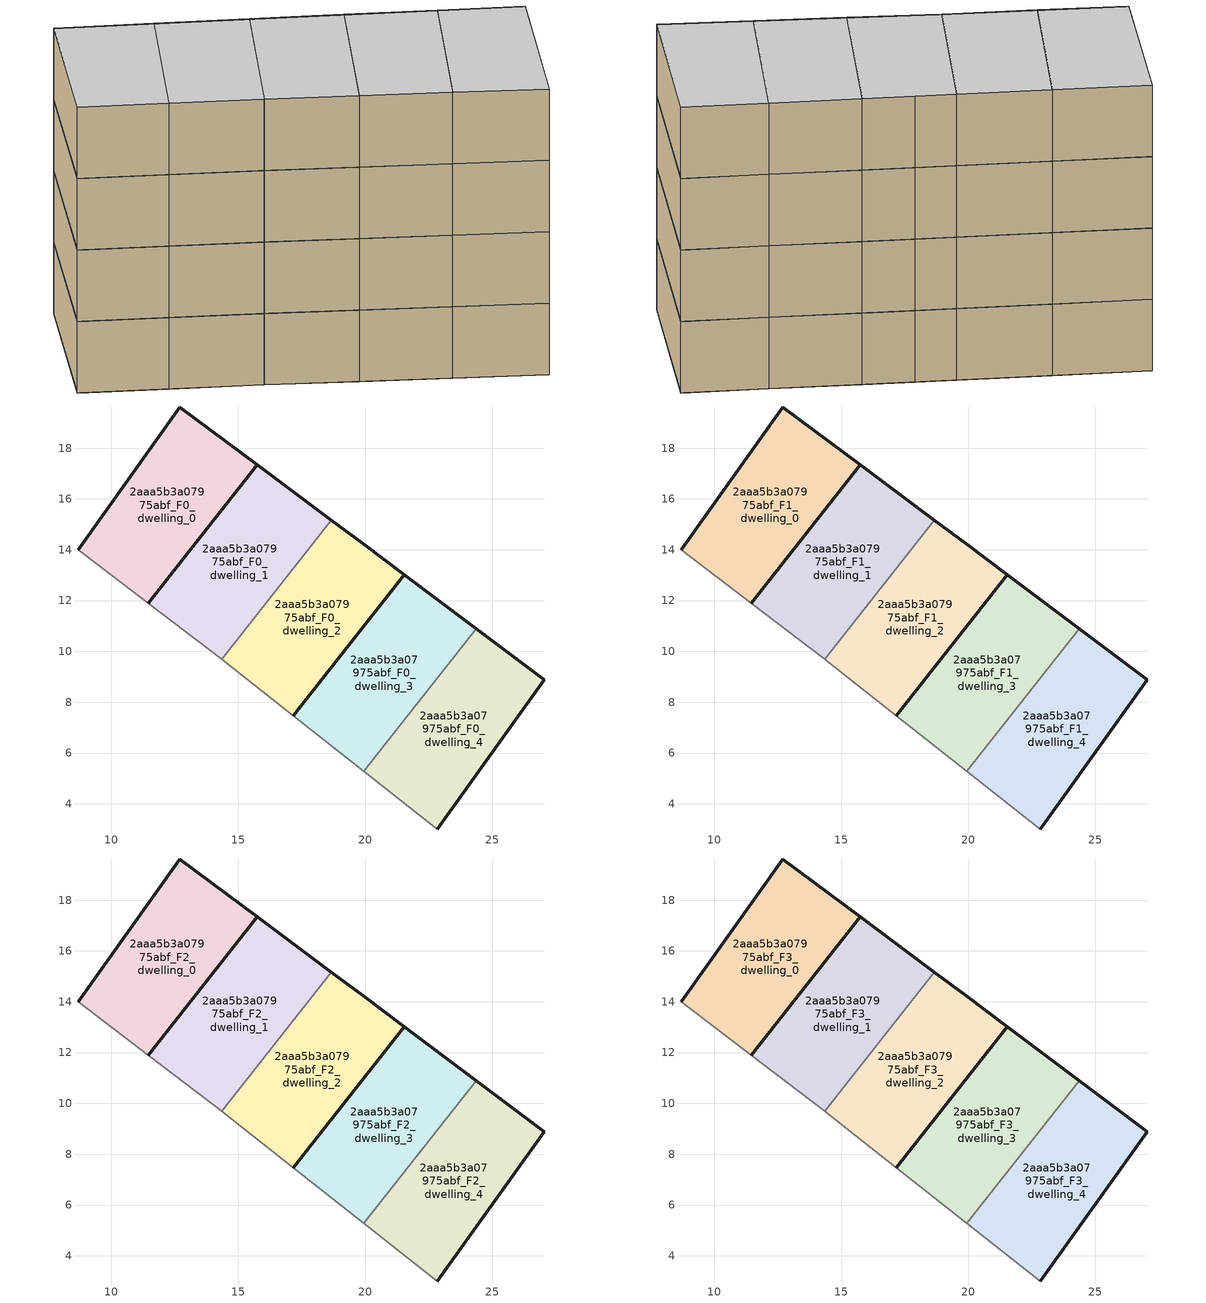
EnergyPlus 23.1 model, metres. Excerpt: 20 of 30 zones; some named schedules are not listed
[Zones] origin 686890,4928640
2aaa5b3a07975abf_F0_dwelling_0
 floor ground (EU_floor_Construction): 11.47,11.9 15.76,17.34 12.71,19.62 8.71,14 z0
 wall outside (EU_wall_Construction): 8.71,14 12.71,19.62 15.76,17.34 11.47,11.9 z0:3
 wall adiabatic (EU_wall_Construction): 11.47,11.9 8.71,14 z0:3
2aaa5b3a07975abf_F0_dwelling_1
 floor ground (EU_floor_Construction): 14.35,9.7 18.66,15.17 15.76,17.34 11.47,11.9 14.34,9.71 z0
 wall outside (EU_wall_Construction): 11.47,11.9 15.76,17.34 18.66,15.17 z0:3
 wall adiabatic (EU_wall_Construction): 14.35,9.7 14.34,9.71 11.47,11.9 z0:3
 wall to 2aaa5b3a07975abf_F0_dwelling_2 (EU_wall_Construction): 18.66,15.17 14.35,9.7 z0:3
2aaa5b3a07975abf_F0_dwelling_2
 floor ground (EU_floor_Construction): 17.17,7.48 21.53,13.02 19.92,14.23 18.66,15.17 14.35,9.7 z0
 wall outside (EU_wall_Construction): 18.66,15.17 19.92,14.23 21.53,13.02 17.17,7.48 z0:3
 wall adiabatic (EU_wall_Construction): 17.17,7.48 14.35,9.7 z0:3
2aaa5b3a07975abf_F0_dwelling_3
 floor ground (EU_floor_Construction): 19.95,5.28 24.37,10.89 21.53,13.02 17.17,7.48 z0
 wall outside (EU_wall_Construction): 17.17,7.48 21.53,13.02 24.37,10.89 z0:3
 wall adiabatic (EU_wall_Construction): 19.95,5.28 17.17,7.48 z0:3
 wall to 2aaa5b3a07975abf_F0_dwelling_4 (EU_wall_Construction): 24.37,10.89 19.95,5.28 z0:3
2aaa5b3a07975abf_F0_dwelling_4
 floor ground (EU_floor_Construction): 22.83,3.01 27.05,8.89 24.37,10.89 19.95,5.28 z0
 wall outside (EU_wall_Construction): 24.37,10.89 27.05,8.89 22.83,3.01 z0:3
 wall adiabatic (EU_wall_Construction): 22.83,3.01 19.95,5.28 z0:3
2aaa5b3a07975abf_F1_dwelling_0
 floor to 2aaa5b3a07975abf_F0_dwelling_0 (EU_floor_Construction): 11.47,11.9 15.76,17.34 12.71,19.62 8.71,14 z3
 wall outside (EU_wall_Construction): 8.71,14 12.71,19.62 15.76,17.34 11.47,11.9 z3:6
 wall adiabatic (EU_wall_Construction): 11.47,11.9 8.71,14 z3:6
2aaa5b3a07975abf_F1_dwelling_1
 floor to 2aaa5b3a07975abf_F0_dwelling_1 (EU_floor_Construction): 14.35,9.7 18.66,15.17 15.76,17.34 11.47,11.9 14.34,9.71 z3
 wall outside (EU_wall_Construction): 11.47,11.9 15.76,17.34 18.66,15.17 z3:6
 wall adiabatic (EU_wall_Construction): 14.35,9.7 14.34,9.71 11.47,11.9 z3:6
 wall to 2aaa5b3a07975abf_F1_dwelling_2 (EU_wall_Construction): 18.66,15.17 14.35,9.7 z3:6
2aaa5b3a07975abf_F1_dwelling_2
 floor to 2aaa5b3a07975abf_F0_dwelling_2 (EU_floor_Construction): 17.17,7.48 21.53,13.02 19.92,14.23 18.66,15.17 14.35,9.7 z3
 wall outside (EU_wall_Construction): 18.66,15.17 19.92,14.23 21.53,13.02 17.17,7.48 z3:6
 wall adiabatic (EU_wall_Construction): 17.17,7.48 14.35,9.7 z3:6
2aaa5b3a07975abf_F1_dwelling_3
 floor to 2aaa5b3a07975abf_F0_dwelling_3 (EU_floor_Construction): 19.95,5.28 24.37,10.89 21.53,13.02 17.17,7.48 z3
 wall outside (EU_wall_Construction): 17.17,7.48 21.53,13.02 24.37,10.89 z3:6
 wall adiabatic (EU_wall_Construction): 19.95,5.28 17.17,7.48 z3:6
 wall to 2aaa5b3a07975abf_F1_dwelling_4 (EU_wall_Construction): 24.37,10.89 19.95,5.28 z3:6
2aaa5b3a07975abf_F1_dwelling_4
 floor to 2aaa5b3a07975abf_F0_dwelling_4 (EU_floor_Construction): 22.83,3.01 27.05,8.89 24.37,10.89 19.95,5.28 z3
 wall outside (EU_wall_Construction): 24.37,10.89 27.05,8.89 22.83,3.01 z3:6
 wall adiabatic (EU_wall_Construction): 22.83,3.01 19.95,5.28 z3:6
2aaa5b3a07975abf_F2_dwelling_0
 floor to 2aaa5b3a07975abf_F1_dwelling_0 (EU_floor_Construction): 11.47,11.9 15.76,17.34 12.71,19.62 8.71,14 z6
 wall outside (EU_wall_Construction): 8.71,14 12.71,19.62 15.76,17.34 11.47,11.9 z6:9
 wall adiabatic (EU_wall_Construction): 11.47,11.9 8.71,14 z6:9
2aaa5b3a07975abf_F2_dwelling_1
 floor to 2aaa5b3a07975abf_F1_dwelling_1 (EU_floor_Construction): 14.35,9.7 18.66,15.17 15.76,17.34 11.47,11.9 14.34,9.71 z6
 wall outside (EU_wall_Construction): 11.47,11.9 15.76,17.34 18.66,15.17 z6:9
 wall adiabatic (EU_wall_Construction): 14.35,9.7 14.34,9.71 11.47,11.9 z6:9
 wall to 2aaa5b3a07975abf_F2_dwelling_2 (EU_wall_Construction): 18.66,15.17 14.35,9.7 z6:9
2aaa5b3a07975abf_F2_dwelling_2
 floor to 2aaa5b3a07975abf_F1_dwelling_2 (EU_floor_Construction): 17.17,7.48 21.53,13.02 19.92,14.23 18.66,15.17 14.35,9.7 z6
 wall outside (EU_wall_Construction): 18.66,15.17 19.92,14.23 21.53,13.02 17.17,7.48 z6:9
 wall adiabatic (EU_wall_Construction): 17.17,7.48 14.35,9.7 z6:9
2aaa5b3a07975abf_F2_dwelling_3
 floor to 2aaa5b3a07975abf_F1_dwelling_3 (EU_floor_Construction): 19.95,5.28 24.37,10.89 21.53,13.02 17.17,7.48 z6
 wall outside (EU_wall_Construction): 17.17,7.48 21.53,13.02 24.37,10.89 z6:9
 wall adiabatic (EU_wall_Construction): 19.95,5.28 17.17,7.48 z6:9
 wall to 2aaa5b3a07975abf_F2_dwelling_4 (EU_wall_Construction): 24.37,10.89 19.95,5.28 z6:9
2aaa5b3a07975abf_F2_dwelling_4
 floor to 2aaa5b3a07975abf_F1_dwelling_4 (EU_floor_Construction): 22.83,3.01 27.05,8.89 24.37,10.89 19.95,5.28 z6
 wall outside (EU_wall_Construction): 24.37,10.89 27.05,8.89 22.83,3.01 z6:9
 wall adiabatic (EU_wall_Construction): 22.83,3.01 19.95,5.28 z6:9
2aaa5b3a07975abf_F3_dwelling_0
 floor to 2aaa5b3a07975abf_F2_dwelling_0 (EU_floor_Construction): 11.47,11.9 15.76,17.34 12.71,19.62 8.71,14 z9
 wall outside (EU_wall_Construction): 8.71,14 12.71,19.62 15.76,17.34 11.47,11.9 z9:12
 wall adiabatic (EU_wall_Construction): 11.47,11.9 8.71,14 z9:12
 ceiling to 2aaa5b3a07975abf_F4_dwelling_0 (EU_floor_Construction): 15.76,17.34 11.47,11.9 8.71,14 12.71,19.62 z12
2aaa5b3a07975abf_F3_dwelling_1
 floor to 2aaa5b3a07975abf_F2_dwelling_1 (EU_floor_Construction): 14.35,9.7 18.66,15.17 15.76,17.34 11.47,11.9 14.34,9.71 z9
 wall outside (EU_wall_Construction): 11.47,11.9 15.76,17.34 18.66,15.17 z9:12
 wall adiabatic (EU_wall_Construction): 14.35,9.7 14.34,9.71 11.47,11.9 z9:12
 wall to 2aaa5b3a07975abf_F3_dwelling_2 (EU_wall_Construction): 18.66,15.17 14.35,9.7 z9:12
 ceiling to 2aaa5b3a07975abf_F4_dwelling_1 (EU_floor_Construction): 18.66,15.17 14.35,9.7 14.34,9.71 11.47,11.9 15.76,17.34 z12
2aaa5b3a07975abf_F3_dwelling_2
 floor to 2aaa5b3a07975abf_F2_dwelling_2 (EU_floor_Construction): 17.17,7.48 21.53,13.02 19.92,14.23 18.66,15.17 14.35,9.7 z9
 wall outside (EU_wall_Construction): 18.66,15.17 19.92,14.23 21.53,13.02 17.17,7.48 z9:12
 wall adiabatic (EU_wall_Construction): 17.17,7.48 14.35,9.7 z9:12
 ceiling to 2aaa5b3a07975abf_F4_dwelling_2 (EU_floor_Construction): 19.92,14.23 21.53,13.02 17.17,7.48 14.35,9.7 18.66,15.17 z12
2aaa5b3a07975abf_F3_dwelling_3
 floor to 2aaa5b3a07975abf_F2_dwelling_3 (EU_floor_Construction): 19.95,5.28 24.37,10.89 21.53,13.02 17.17,7.48 z9
 wall outside (EU_wall_Construction): 17.17,7.48 21.53,13.02 24.37,10.89 z9:12
 wall adiabatic (EU_wall_Construction): 19.95,5.28 17.17,7.48 z9:12
 wall to 2aaa5b3a07975abf_F3_dwelling_4 (EU_wall_Construction): 24.37,10.89 19.95,5.28 z9:12
 ceiling to 2aaa5b3a07975abf_F4_dwelling_3 (EU_floor_Construction): 24.37,10.89 19.95,5.28 17.17,7.48 21.53,13.02 z12
2aaa5b3a07975abf_F3_dwelling_4
 floor to 2aaa5b3a07975abf_F2_dwelling_4 (EU_floor_Construction): 22.83,3.01 27.05,8.89 24.37,10.89 19.95,5.28 z9
 wall outside (EU_wall_Construction): 24.37,10.89 27.05,8.89 22.83,3.01 z9:12
 wall adiabatic (EU_wall_Construction): 22.83,3.01 19.95,5.28 z9:12
 ceiling to 2aaa5b3a07975abf_F4_dwelling_4 (EU_floor_Construction): 27.05,8.89 22.83,3.01 19.95,5.28 24.37,10.89 z12
[Building]
EU S2 Campaign: North Axis=0; Terrain=City; Solar Distribution=FullExterior
[Site:Location]
Bologna: Latitude=44.5; Longitude=11.25; Time Zone=1; Elevation=37
[SizingPeriod:WeatherFileDays]
AnnualSizingPeriod: Begin Month=1; Begin Day of Month=1; End Month=12; End Day of Month=31; Day of Week for Start Day=Monday; Use Weather File Daylight Saving Period=No; Use Weather File Rain and Snow Indicators=No
[MATERIAL]
EU_InternalMass_Material: Roughness=MediumRough; Thickness=0.1; Conductivity=1; Density=1800; Specific Heat=900; Thermal Absorptance=0.9; Solar Absorptance=0.7; Visible Absorptance=0.7
[MATERIAL:NOMASS] Roughness=MediumRough; Thermal Absorptance=0.9; Solar Absorptance=0.7; Visible Absorptance=0.7
Name | Thermal Resistance
EU_wall_NoMass | 0.779417
EU_floor_NoMass | 0.588222
[CONSTRUCTION]
EU_wall_Construction: EU_wall_NoMass
EU_floor_Construction: EU_floor_NoMass
EU_InternalMass_Construction: EU_InternalMass_Material
[ZONE] Type=1; Multiplier=1; Ceiling Height=autocalculate; Floor Area=autocalculate; Part of Total Floor Area=Yes
Name | Volume
2aaa5b3a07975abf_F0_dwelling_0 | 75.4702
2aaa5b3a07975abf_F1_dwelling_0; 2aaa5b3a07975abf_F2_dwelling_0; 2aaa5b3a07975abf_F3_dwelling_0 | 75.4709
2aaa5b3a07975abf_F0_dwelling_1 | 75.4915
2aaa5b3a07975abf_F1_dwelling_1; 2aaa5b3a07975abf_F2_dwelling_1; 2aaa5b3a07975abf_F3_dwelling_1 | 75.4893
2aaa5b3a07975abf_F0_dwelling_2; 2aaa5b3a07975abf_F1_dwelling_2; 2aaa5b3a07975abf_F2_dwelling_2; 2aaa5b3a07975abf_F3_dwelling_2; 2aaa5b3a07975abf_F0_dwelling_4 | 75.4753
2aaa5b3a07975abf_F0_dwelling_3 | 75.4768
2aaa5b3a07975abf_F1_dwelling_3; 2aaa5b3a07975abf_F2_dwelling_3; 2aaa5b3a07975abf_F3_dwelling_3; 2aaa5b3a07975abf_F1_dwelling_4; 2aaa5b3a07975abf_F2_dwelling_4; 2aaa5b3a07975abf_F3_dwelling_4 | 75.4761
[INTERNALMASS] Construction=EU_InternalMass_Construction
Name | Zone or ZoneList | Surface Area
2aaa5b3a07975abf_F0_dwelling_0_EU_InternalMass | 2aaa5b3a07975abf_F0_dwelling_0 | 25.1567
2aaa5b3a07975abf_F0_dwelling_1_EU_InternalMass | 2aaa5b3a07975abf_F0_dwelling_1 | 25.1633
2aaa5b3a07975abf_F0_dwelling_2_EU_InternalMass | 2aaa5b3a07975abf_F0_dwelling_2 | 25.1585
2aaa5b3a07975abf_F0_dwelling_3_EU_InternalMass | 2aaa5b3a07975abf_F0_dwelling_3 | 25.1584
2aaa5b3a07975abf_F0_dwelling_4_EU_InternalMass | 2aaa5b3a07975abf_F0_dwelling_4 | 25.1585
2aaa5b3a07975abf_F1_dwelling_0_EU_InternalMass | 2aaa5b3a07975abf_F1_dwelling_0 | 25.1567
2aaa5b3a07975abf_F1_dwelling_1_EU_InternalMass | 2aaa5b3a07975abf_F1_dwelling_1 | 25.1633
2aaa5b3a07975abf_F1_dwelling_2_EU_InternalMass | 2aaa5b3a07975abf_F1_dwelling_2 | 25.1585
2aaa5b3a07975abf_F1_dwelling_3_EU_InternalMass | 2aaa5b3a07975abf_F1_dwelling_3 | 25.1584
2aaa5b3a07975abf_F1_dwelling_4_EU_InternalMass | 2aaa5b3a07975abf_F1_dwelling_4 | 25.1585
2aaa5b3a07975abf_F2_dwelling_0_EU_InternalMass | 2aaa5b3a07975abf_F2_dwelling_0 | 25.1567
2aaa5b3a07975abf_F2_dwelling_1_EU_InternalMass | 2aaa5b3a07975abf_F2_dwelling_1 | 25.1633
2aaa5b3a07975abf_F2_dwelling_2_EU_InternalMass | 2aaa5b3a07975abf_F2_dwelling_2 | 25.1585
2aaa5b3a07975abf_F2_dwelling_3_EU_InternalMass | 2aaa5b3a07975abf_F2_dwelling_3 | 25.1584
2aaa5b3a07975abf_F2_dwelling_4_EU_InternalMass | 2aaa5b3a07975abf_F2_dwelling_4 | 25.1585
2aaa5b3a07975abf_F3_dwelling_0_EU_InternalMass | 2aaa5b3a07975abf_F3_dwelling_0 | 25.1567
2aaa5b3a07975abf_F3_dwelling_1_EU_InternalMass | 2aaa5b3a07975abf_F3_dwelling_1 | 25.1633
2aaa5b3a07975abf_F3_dwelling_2_EU_InternalMass | 2aaa5b3a07975abf_F3_dwelling_2 | 25.1585
2aaa5b3a07975abf_F3_dwelling_3_EU_InternalMass | 2aaa5b3a07975abf_F3_dwelling_3 | 25.1584
2aaa5b3a07975abf_F3_dwelling_4_EU_InternalMass | 2aaa5b3a07975abf_F3_dwelling_4 | 25.1585
[OTHEREQUIPMENT] Fuel Type=Electricity; Design Level Calculation Method=Watts/Area; Power per Zone Floor Area=1; Fraction Latent=0; Fraction Radiant=0; Fraction Lost=0; Carbon Dioxide Generation Rate=0; EndUse Subcategory=EU_Step8_InternalGains
Name | Zone or ZoneList or Space or SpaceList | Schedule
EU_Step8_InternalGain_2aaa5b3a07975abf_F0_dwelling_0_f000 | 2aaa5b3a07975abf_F0_dwelling_0 | EU_Step8_GainSchedule_2aaa5b3a07975abf_F0_dwelling_0_f000
EU_Step8_InternalGain_2aaa5b3a07975abf_F0_dwelling_1_f000 | 2aaa5b3a07975abf_F0_dwelling_1 | EU_Step8_GainSchedule_2aaa5b3a07975abf_F0_dwelling_1_f000
EU_Step8_InternalGain_2aaa5b3a07975abf_F0_dwelling_2_f000 | 2aaa5b3a07975abf_F0_dwelling_2 | EU_Step8_GainSchedule_2aaa5b3a07975abf_F0_dwelling_2_f000
EU_Step8_InternalGain_2aaa5b3a07975abf_F0_dwelling_3_f000 | 2aaa5b3a07975abf_F0_dwelling_3 | EU_Step8_GainSchedule_2aaa5b3a07975abf_F0_dwelling_3_f000
EU_Step8_InternalGain_2aaa5b3a07975abf_F0_dwelling_4_f000 | 2aaa5b3a07975abf_F0_dwelling_4 | EU_Step8_GainSchedule_2aaa5b3a07975abf_F0_dwelling_4_f000
EU_Step8_InternalGain_2aaa5b3a07975abf_F1_dwelling_0_f000 | 2aaa5b3a07975abf_F1_dwelling_0 | EU_Step8_GainSchedule_2aaa5b3a07975abf_F1_dwelling_0_f000
EU_Step8_InternalGain_2aaa5b3a07975abf_F1_dwelling_1_f000 | 2aaa5b3a07975abf_F1_dwelling_1 | EU_Step8_GainSchedule_2aaa5b3a07975abf_F1_dwelling_1_f000
EU_Step8_InternalGain_2aaa5b3a07975abf_F1_dwelling_2_f000 | 2aaa5b3a07975abf_F1_dwelling_2 | EU_Step8_GainSchedule_2aaa5b3a07975abf_F1_dwelling_2_f000
EU_Step8_InternalGain_2aaa5b3a07975abf_F1_dwelling_3_f000 | 2aaa5b3a07975abf_F1_dwelling_3 | EU_Step8_GainSchedule_2aaa5b3a07975abf_F1_dwelling_3_f000
EU_Step8_InternalGain_2aaa5b3a07975abf_F1_dwelling_4_f000 | 2aaa5b3a07975abf_F1_dwelling_4 | EU_Step8_GainSchedule_2aaa5b3a07975abf_F1_dwelling_4_f000
EU_Step8_InternalGain_2aaa5b3a07975abf_F2_dwelling_0_f000 | 2aaa5b3a07975abf_F2_dwelling_0 | EU_Step8_GainSchedule_2aaa5b3a07975abf_F2_dwelling_0_f000
EU_Step8_InternalGain_2aaa5b3a07975abf_F2_dwelling_1_f000 | 2aaa5b3a07975abf_F2_dwelling_1 | EU_Step8_GainSchedule_2aaa5b3a07975abf_F2_dwelling_1_f000
EU_Step8_InternalGain_2aaa5b3a07975abf_F2_dwelling_2_f000 | 2aaa5b3a07975abf_F2_dwelling_2 | EU_Step8_GainSchedule_2aaa5b3a07975abf_F2_dwelling_2_f000
EU_Step8_InternalGain_2aaa5b3a07975abf_F2_dwelling_3_f000 | 2aaa5b3a07975abf_F2_dwelling_3 | EU_Step8_GainSchedule_2aaa5b3a07975abf_F2_dwelling_3_f000
EU_Step8_InternalGain_2aaa5b3a07975abf_F2_dwelling_4_f000 | 2aaa5b3a07975abf_F2_dwelling_4 | EU_Step8_GainSchedule_2aaa5b3a07975abf_F2_dwelling_4_f000
EU_Step8_InternalGain_2aaa5b3a07975abf_F3_dwelling_0_f000 | 2aaa5b3a07975abf_F3_dwelling_0 | EU_Step8_GainSchedule_2aaa5b3a07975abf_F3_dwelling_0_f000
EU_Step8_InternalGain_2aaa5b3a07975abf_F3_dwelling_1_f000 | 2aaa5b3a07975abf_F3_dwelling_1 | EU_Step8_GainSchedule_2aaa5b3a07975abf_F3_dwelling_1_f000
EU_Step8_InternalGain_2aaa5b3a07975abf_F3_dwelling_2_f000 | 2aaa5b3a07975abf_F3_dwelling_2 | EU_Step8_GainSchedule_2aaa5b3a07975abf_F3_dwelling_2_f000
EU_Step8_InternalGain_2aaa5b3a07975abf_F3_dwelling_3_f000 | 2aaa5b3a07975abf_F3_dwelling_3 | EU_Step8_GainSchedule_2aaa5b3a07975abf_F3_dwelling_3_f000
EU_Step8_InternalGain_2aaa5b3a07975abf_F3_dwelling_4_f000 | 2aaa5b3a07975abf_F3_dwelling_4 | EU_Step8_GainSchedule_2aaa5b3a07975abf_F3_dwelling_4_f000
[ZONEVENTILATION:DESIGNFLOWRATE] Schedule=EU_AlwaysOn; Design Flow Rate Calculation Method=AirChanges/Hour; Air Changes per Hour=0.712058; Ventilation Type=Natural; Fan Pressure Rise=0; Fan Total Efficiency=1; Constant Term Coefficient=1; Temperature Term Coefficient=0; Velocity Term Coefficient=0; Velocity Squared Term Coefficient=0; Minimum Indoor Temperature=-100; Maximum Indoor Temperature=100; Delta Temperature=-100; Minimum Outdoor Temperature=-100; Maximum Outdoor Temperature=100; Maximum Wind Speed=40
Name | Zone or ZoneList or Space or SpaceList
EU_ConstantAir_2aaa5b3a07975abf_F0_dwelling_0 | 2aaa5b3a07975abf_F0_dwelling_0
EU_ConstantAir_2aaa5b3a07975abf_F0_dwelling_1 | 2aaa5b3a07975abf_F0_dwelling_1
EU_ConstantAir_2aaa5b3a07975abf_F0_dwelling_2 | 2aaa5b3a07975abf_F0_dwelling_2
EU_ConstantAir_2aaa5b3a07975abf_F0_dwelling_3 | 2aaa5b3a07975abf_F0_dwelling_3
EU_ConstantAir_2aaa5b3a07975abf_F0_dwelling_4 | 2aaa5b3a07975abf_F0_dwelling_4
EU_ConstantAir_2aaa5b3a07975abf_F1_dwelling_0 | 2aaa5b3a07975abf_F1_dwelling_0
EU_ConstantAir_2aaa5b3a07975abf_F1_dwelling_1 | 2aaa5b3a07975abf_F1_dwelling_1
EU_ConstantAir_2aaa5b3a07975abf_F1_dwelling_2 | 2aaa5b3a07975abf_F1_dwelling_2
EU_ConstantAir_2aaa5b3a07975abf_F1_dwelling_3 | 2aaa5b3a07975abf_F1_dwelling_3
EU_ConstantAir_2aaa5b3a07975abf_F1_dwelling_4 | 2aaa5b3a07975abf_F1_dwelling_4
EU_ConstantAir_2aaa5b3a07975abf_F2_dwelling_0 | 2aaa5b3a07975abf_F2_dwelling_0
EU_ConstantAir_2aaa5b3a07975abf_F2_dwelling_1 | 2aaa5b3a07975abf_F2_dwelling_1
EU_ConstantAir_2aaa5b3a07975abf_F2_dwelling_2 | 2aaa5b3a07975abf_F2_dwelling_2
EU_ConstantAir_2aaa5b3a07975abf_F2_dwelling_3 | 2aaa5b3a07975abf_F2_dwelling_3
EU_ConstantAir_2aaa5b3a07975abf_F2_dwelling_4 | 2aaa5b3a07975abf_F2_dwelling_4
EU_ConstantAir_2aaa5b3a07975abf_F3_dwelling_0 | 2aaa5b3a07975abf_F3_dwelling_0
EU_ConstantAir_2aaa5b3a07975abf_F3_dwelling_1 | 2aaa5b3a07975abf_F3_dwelling_1
EU_ConstantAir_2aaa5b3a07975abf_F3_dwelling_2 | 2aaa5b3a07975abf_F3_dwelling_2
EU_ConstantAir_2aaa5b3a07975abf_F3_dwelling_3 | 2aaa5b3a07975abf_F3_dwelling_3
EU_ConstantAir_2aaa5b3a07975abf_F3_dwelling_4 | 2aaa5b3a07975abf_F3_dwelling_4
[HVACTEMPLATE:THERMOSTAT] Constant Heating Setpoint=20; Constant Cooling Setpoint=50
EU_HeatOnly_2aaa5b3a07975abf_F0_dwelling_0; EU_HeatOnly_2aaa5b3a07975abf_F0_dwelling_1; EU_HeatOnly_2aaa5b3a07975abf_F0_dwelling_2; EU_HeatOnly_2aaa5b3a07975abf_F0_dwelling_3; EU_HeatOnly_2aaa5b3a07975abf_F0_dwelling_4; EU_HeatOnly_2aaa5b3a07975abf_F1_dwelling_0; EU_HeatOnly_2aaa5b3a07975abf_F1_dwelling_1; EU_HeatOnly_2aaa5b3a07975abf_F1_dwelling_2; EU_HeatOnly_2aaa5b3a07975abf_F1_dwelling_3; EU_HeatOnly_2aaa5b3a07975abf_F1_dwelling_4; EU_HeatOnly_2aaa5b3a07975abf_F2_dwelling_0; EU_HeatOnly_2aaa5b3a07975abf_F2_dwelling_1; EU_HeatOnly_2aaa5b3a07975abf_F2_dwelling_2; EU_HeatOnly_2aaa5b3a07975abf_F2_dwelling_3; EU_HeatOnly_2aaa5b3a07975abf_F2_dwelling_4; EU_HeatOnly_2aaa5b3a07975abf_F3_dwelling_0; EU_HeatOnly_2aaa5b3a07975abf_F3_dwelling_1; EU_HeatOnly_2aaa5b3a07975abf_F3_dwelling_2; EU_HeatOnly_2aaa5b3a07975abf_F3_dwelling_3
